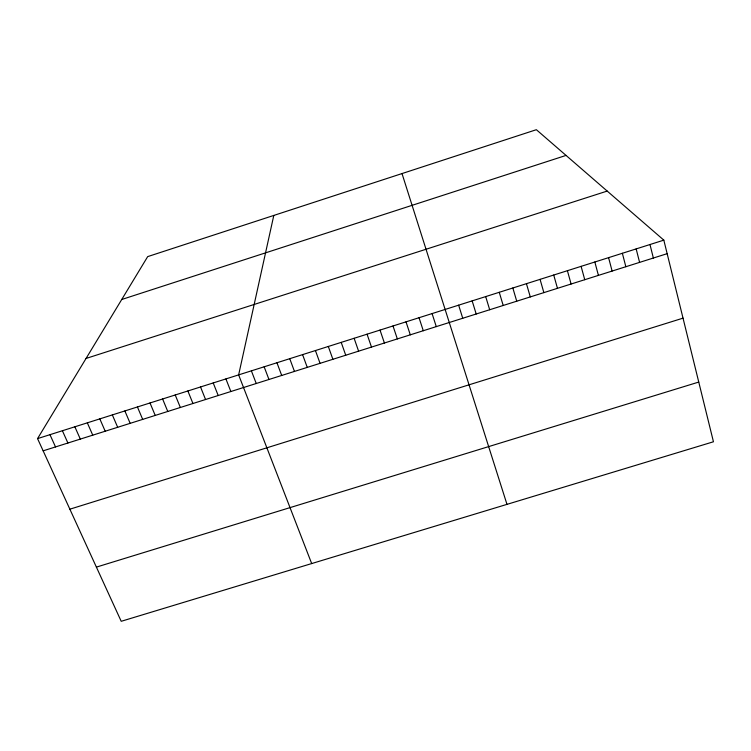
<?xml version="1.0" encoding="UTF-8"?>
<svg xmlns="http://www.w3.org/2000/svg" width="751" height="751" viewBox="0 0 751 751"><rect width="100%" height="100%" fill="white"/><g stroke="black" fill="none" stroke-linecap="round" stroke-linejoin="round"><path stroke-width="1.13" d="M273.796 215.443L238.64 374.88L311.684 563.569M37.55 438.612L147.684 256.617L536.364 129.698L663.828 240.142L713.45 441.776L121.211 621.302L37.55 438.612L663.828 240.142M121.737 299.489L566.047 155.41M86.055 358.452L607.202 191.073M43.154 450.835L667.16 253.669M69.871 509.187L683.025 318.152M96.391 567.108L698.759 382.062M49.96 434.669L55.518 446.929M62.399 430.736L67.909 443.015M74.856 426.784L80.319 439.091M87.323 422.832L92.758 435.167M99.827 418.87L105.206 431.234M112.34 414.909L117.682 427.291M124.873 410.938L130.167 423.339M137.433 406.958L142.681 419.387M150.012 402.968L155.222 415.425M162.61 398.978L167.773 411.464M175.227 394.979L180.353 407.483M187.872 390.971L192.941 403.503M200.536 386.962L205.558 399.523M213.218 382.944L218.203 395.524M225.92 378.917L230.857 391.524M251.388 370.844L256.241 383.508M264.155 366.798L268.961 379.49M276.95 362.742L281.7 375.462M289.755 358.687L294.467 371.426M302.587 354.622L307.253 367.389M315.439 350.548L320.057 363.343M328.309 346.464L332.881 359.288M341.207 342.381L345.732 355.232M354.125 338.288L358.602 351.168M367.061 334.186L371.492 347.093M380.025 330.083L384.409 343.01M393.008 325.962L397.345 338.926M406.009 321.841L410.299 334.833M419.039 317.72L423.282 330.731M432.088 313.58L436.275 326.619M402.01 173.565L506.981 504.362M458.645 305.169L462.738 318.264M472.154 300.879L476.2 314.002M485.69 296.598L489.69 309.75M499.255 292.299L503.198 305.479M512.839 287.99L516.735 301.198M526.442 283.681L530.29 296.917M540.072 279.363L543.865 292.627M553.731 275.035L557.467 288.328M567.409 270.698L571.098 284.019M581.105 266.361L584.747 279.71M594.839 262.005L598.425 275.392M608.582 257.649L612.121 271.064M622.363 253.284L625.846 266.727M636.163 248.91L639.589 262.381M649.981 244.535L653.361 258.034"/></g></svg>
